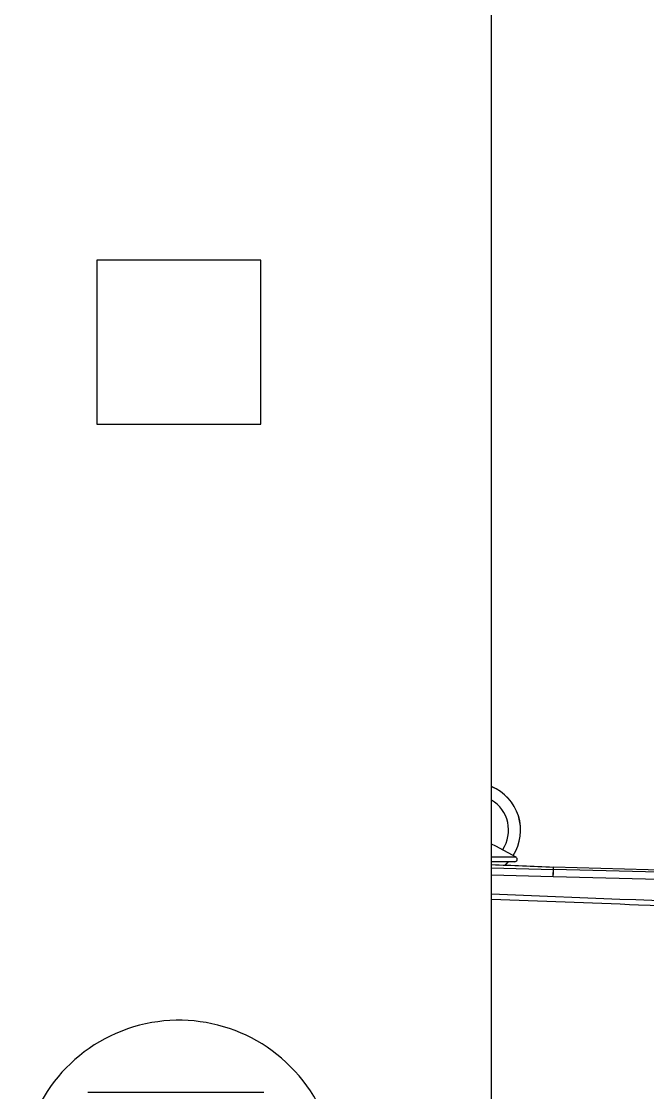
# Model space of a CAD drawing. Extents: x 7 to 135, y 3 to 97.
# Drawn here: x 99.588 to 100.84, y 44.438 to 46.578 of the extents above; entities that cross this region are included whole.
import ezdxf

# ---------------------------------------------------------------- set-up
doc = ezdxf.new("R2010")
doc.units = 0
doc.header["$MEASUREMENT"] = 0
doc.layers.add('OBJECT', color=7, linetype='CONTINUOUS')

msp = doc.modelspace()

# ---------------------------------------------------------------- linework, layer by layer
at = {"layer": 'OBJECT'}
for p, q in [((100.5281, 40.7244), (100.5281, 49.697)), ((100.0671, 46.101), (99.7391, 46.101)), ((99.7391, 46.101), (99.7391, 45.773)), ((100.0671, 45.773), (100.0671, 46.101)), ((99.7391, 45.773), (100.0671, 45.773)), ((100.577, 44.908), (100.5281, 44.908)), ((100.5743, 44.8987), (100.5281, 44.8987)), ((100.5281, 44.8865), (100.6518, 44.8832)), ((104.8945, 44.7765), (100.6518, 44.8876)), ((100.6518, 44.8832), (100.6518, 44.8876)), ((104.8945, 44.7723), (100.6518, 44.8832)), ((100.6512, 44.8686), (100.5281, 44.8719)), ((100.6515, 44.8686), (100.6512, 44.8686)), ((104.8941, 44.7577), (100.6515, 44.8686)), ((100.0729, 44.4375), (99.7209, 44.4375))]:
    msp.add_line(p, q, dxfattribs=at)
at = {"layer": 'OBJECT', "flags": 128}
for points in [[(100.577, 44.908), (100.5367, 44.9298), (100.5281, 44.9336)], [(100.5541, 44.8914), (100.5585, 44.8956), (100.5615, 44.8987)], [(100.5544, 44.8914), (100.5587, 44.8955), (100.5618, 44.8987)]]:
    msp.add_lwpolyline(points, dxfattribs=at)
at = {"layer": 'OBJECT'}
for centre, radius, start, end in [((100.4921, 44.962), 0.0941, 327.4768, 67.5069), ((100.4921, 44.962), 0.0939, 327.4744, 67.4564), ((100.4921, 44.962), 0.07, 326.3557, 59.0503), ((100.5743, 44.9037), 0.005, 270, 57.4319), ((98.6031, -5.731), 50.66, 87.68235, 87.82233), ((97.9565, 44.981), 2.6971, 357.6104, 357.9203), ((99.9031, 44.267), 0.315, 327.0561, 180)]:
    msp.add_arc(centre, radius, start, end, dxfattribs=at)
for points, knots in [([(100.6515, 44.8686), (100.6515, 44.8704), (100.6516, 44.8742), (100.6517, 44.8789), (100.6518, 44.8823), (100.6518, 44.8829), (100.6518, 44.8832)], [0, 0, 0, 0, 0.249998, 0.500001, 0.749999, 1, 1, 1, 1]), ([(100.5281, 44.8343), (100.8698, 44.821), (101.7029, 44.7887), (103.0251, 44.6902), (104.0029, 44.5845), (104.4918, 44.5316)], [0, 0, 0, 0, 0.2579507, 0.6290137, 1, 1, 1, 1]), ([(104.4901, 44.5172), (104.2576, 44.5435), (103.7846, 44.597), (103.0621, 44.6657), (102.3151, 44.7267), (101.5658, 44.7756), (100.9674, 44.8077), (100.6261, 44.8196), (100.5281, 44.823)], [0, 0, 0, 0, 0.176631, 0.359219, 0.547766, 0.742271, 0.925992, 1, 1, 1, 1])]:
    msp.add_open_spline(points, degree=3, knots=knots, dxfattribs=at)

doc.saveas('drawing.dxf')
